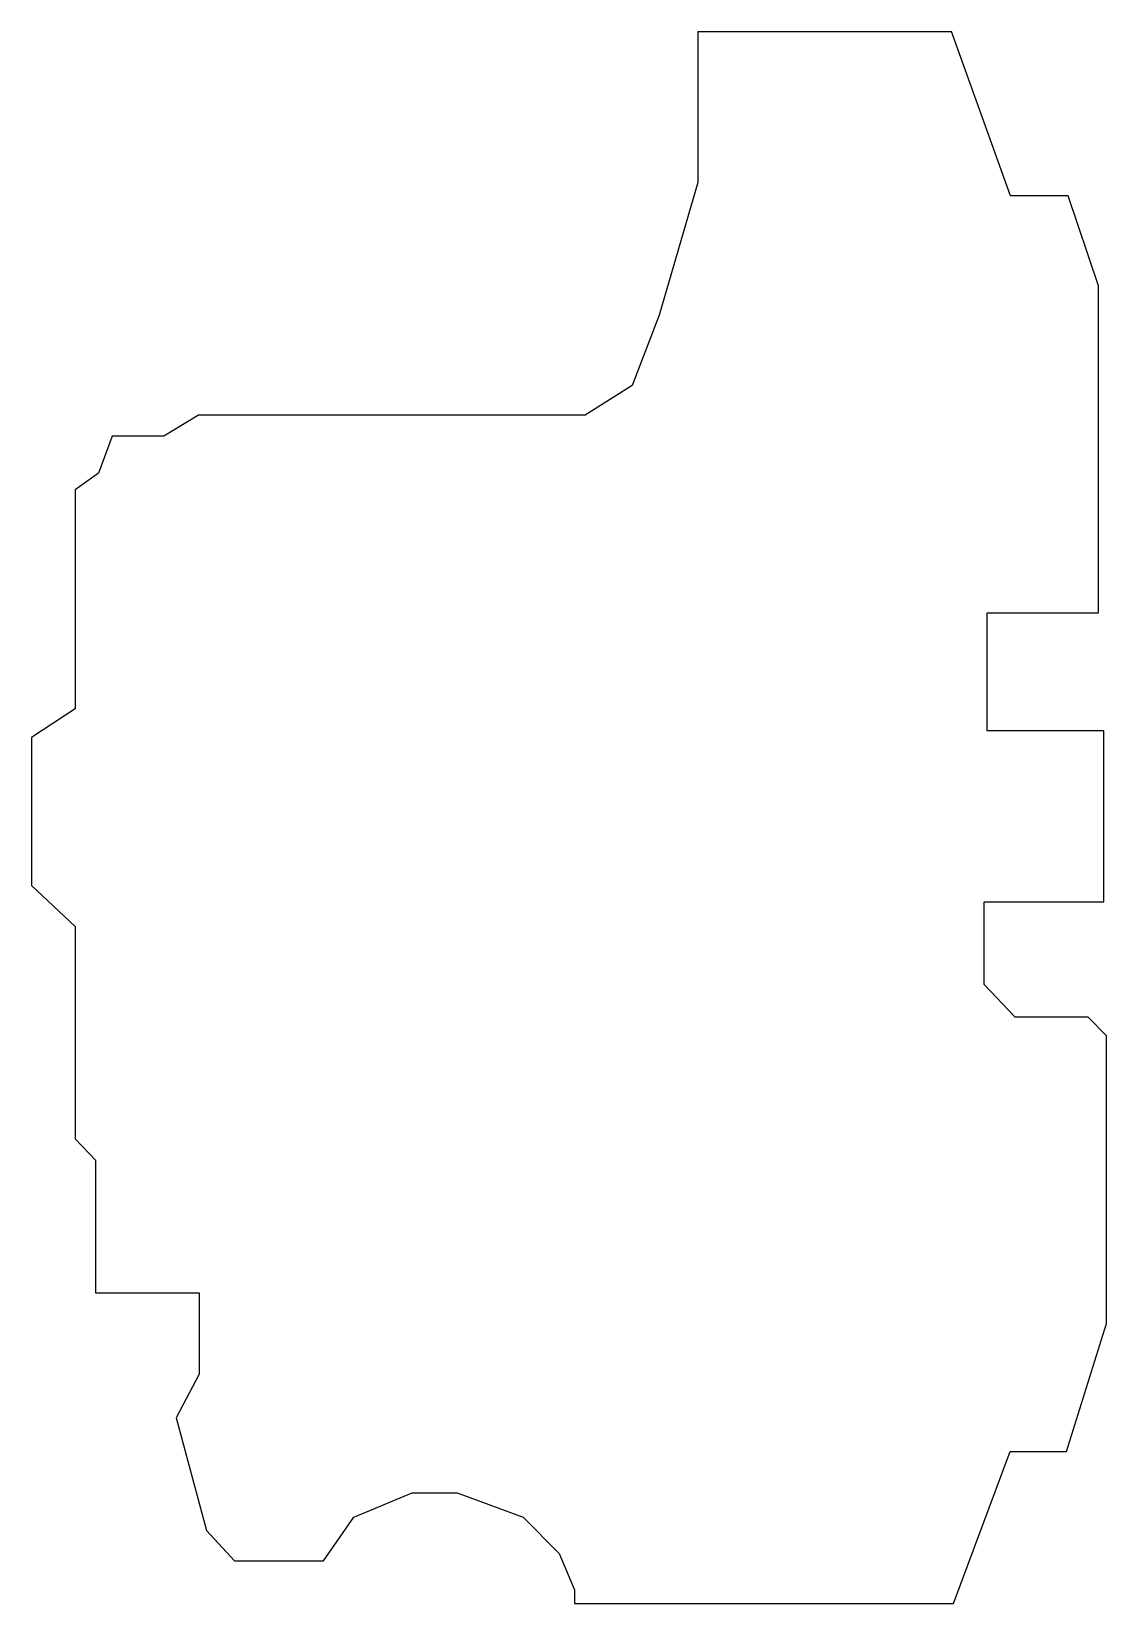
# Model space of a CAD drawing. Extents: x -17.3 to 46.3, y -87.7 to 5.2.
import ezdxf

# ---------------------------------------------------------------- set-up
doc = ezdxf.new("R2010")
doc.units = 0
doc.header["$MEASUREMENT"] = 0
doc.layers.add('VISIBLE', color=7, linetype='CONTINUOUS')

msp = doc.modelspace()

# ---------------------------------------------------------------- linework, layer by layer
at = {"layer": 'VISIBLE'}
for p, q in [((22.136, 5.226), (37.136, 5.226)), ((22.136, 5.226), (22.136, -3.709)), ((40.628, -4.493), (37.136, 5.226)), ((22.136, -3.709), (19.847, -11.553)), ((44.024, -4.493), (40.628, -4.493)), ((45.829, -9.818), (44.024, -4.493)), ((45.829, -29.13), (45.829, -9.818)), ((19.847, -11.553), (18.244, -15.705)), ((18.244, -15.705), (15.476, -17.453)), ((-7.398, -17.453), (-9.438, -18.692)), ((15.476, -17.453), (-7.398, -17.453)), ((-12.498, -18.692), (-13.299, -20.877)), ((-9.438, -18.692), (-12.498, -18.692)), ((-13.299, -20.877), (-14.679, -21.873)), ((-14.679, -21.873), (-14.679, -34.804)), ((39.237, -36.123), (39.237, -29.13)), ((39.237, -29.13), (45.829, -29.13)), ((-14.679, -34.804), (-17.274, -36.506)), ((46.144, -36.123), (39.237, -36.123)), ((46.144, -46.222), (46.144, -36.123)), ((-17.274, -36.506), (-17.274, -45.257)), ((-17.274, -45.257), (-14.679, -47.688)), ((39.064, -51.117), (39.064, -46.222)), ((39.064, -46.222), (46.144, -46.222)), ((-14.679, -47.688), (-14.679, -60.232)), ((40.887, -53.045), (39.064, -51.117)), ((45.203, -53.045), (40.887, -53.045)), ((46.3, -54.141), (45.203, -53.045)), ((46.3, -71.141), (46.3, -54.141)), ((-14.679, -60.232), (-13.482, -61.497)), ((-13.482, -61.497), (-13.482, -69.324)), ((-13.482, -69.324), (-7.356, -69.324)), ((-7.356, -69.324), (-7.356, -74.138)), ((43.927, -78.705), (46.3, -71.141)), ((-7.356, -74.138), (-8.717, -76.715)), ((-8.717, -76.715), (-6.918, -83.376)), ((37.258, -87.699), (40.593, -78.705)), ((40.593, -78.705), (43.927, -78.705)), ((1.785, -82.598), (5.243, -81.148)), ((5.243, -81.148), (7.892, -81.148)), ((7.892, -81.148), (11.801, -82.598)), ((0, -85.175), (1.785, -82.598)), ((11.801, -82.598), (13.94, -84.737)), ((-6.918, -83.376), (-5.265, -85.175)), ((-5.265, -85.175), (0, -85.175)), ((13.94, -84.737), (14.839, -86.882)), ((14.839, -86.882), (14.839, -87.699)), ((14.839, -87.699), (37.258, -87.699))]:
    msp.add_line(p, q, dxfattribs=at)

doc.saveas('drawing.dxf')
